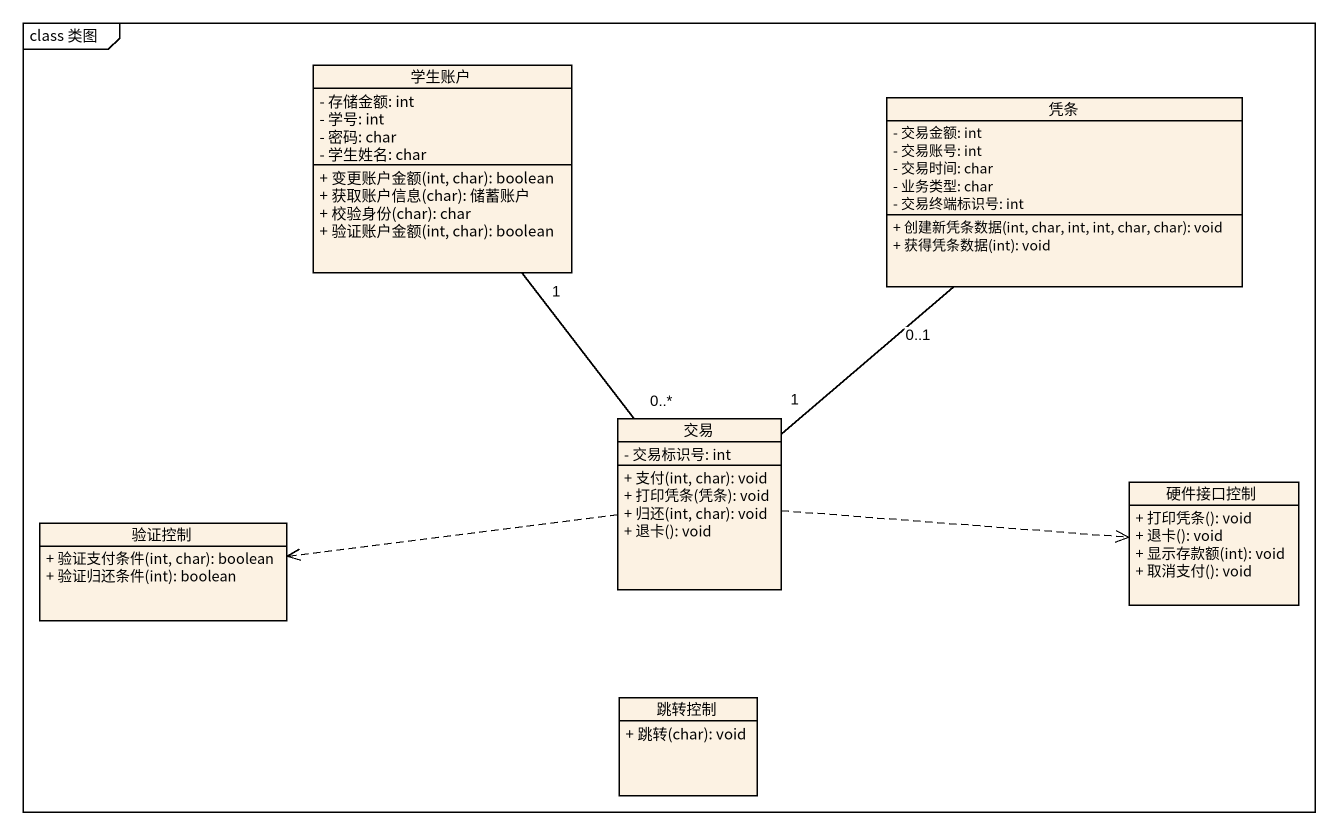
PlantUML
@startuml
mainframe class 类图
hide circle
hide empty members
skinparam classAttributeIconSize 0
class 学生账户 #FCF2E3 {
  - 存储金额: int
  - 学号: int
  - 密码: char
  - 学生姓名: char
  + 变更账户金额(int, char): boolean
  + 获取账户信息(char): 储蓄账户
  + 校验身份(char): char
  + 验证账户金额(int, char): boolean
}
class 凭条 #FCF2E3 {
  - 交易金额: int
  - 交易账号: int
  - 交易时间: char
  - 业务类型: char
  - 交易终端标识号: int
  + 创建新凭条数据(int, char, int, int, char, char): void
  + 获得凭条数据(int): void
}
class 交易 #FCF2E3 {
  - 交易标识号: int
  + 支付(int, char): void
  + 打印凭条(凭条): void
  + 归还(int, char): void
  + 退卡(): void
}
class 硬件接口控制 #FCF2E3 {
  + 打印凭条(): void
  + 退卡(): void
  + 显示存款额(int): void
  + 取消支付(): void
}
class 验证控制 #FCF2E3 {
  + 验证支付条件(int, char): boolean
  + 验证归还条件(int): boolean
}
class 跳转控制 #FCF2E3 {
  + 跳转(char): void
}
学生账户 "1" -- "0..*" 交易
凭条 "0..1" -- "1" 交易
交易 .right.> 硬件接口控制
交易 .left.> 验证控制
@enduml
